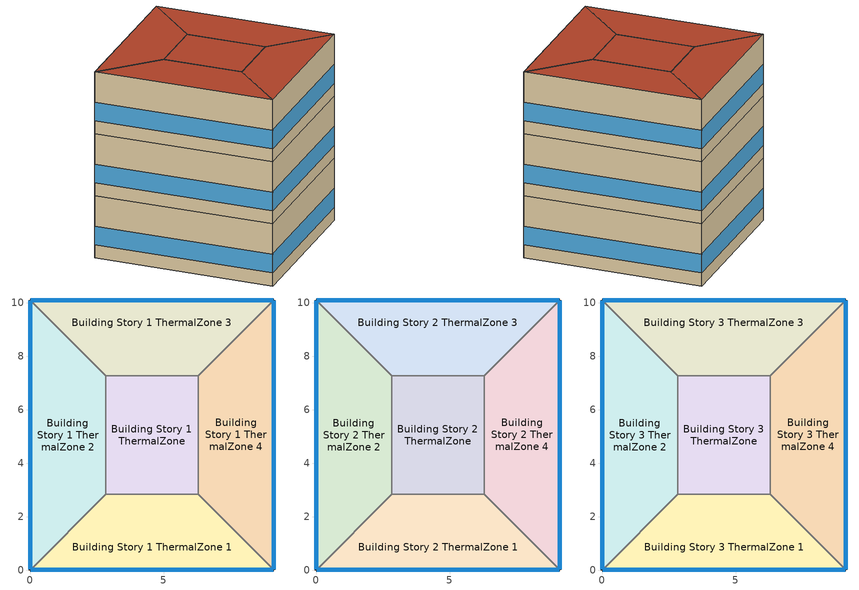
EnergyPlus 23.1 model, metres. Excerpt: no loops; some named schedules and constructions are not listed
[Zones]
Building Story 1 ThermalZone
 floor ground (Typical Insulated Carpeted 8in Slab Floor): 6.3,2.83 2.83,2.83 2.83,7.28 6.3,7.28 z0
 wall adiabatic (Typical Interior Wall): 2.83,2.83 6.3,2.83 6.3,7.28 2.83,7.28 2.83,2.83 z0:3.6
 ceiling adiabatic (Typical Interior Floor): 6.3,7.28 2.83,7.28 2.83,2.83 6.3,2.83 z3.6
Building Story 1 ThermalZone 1
 floor ground (Typical Insulated Carpeted 8in Slab Floor): 9.13,0 0,0 2.83,2.83 6.3,2.83 z0
 wall outside (Typical Insulated Steel Framed Exterior Wall R-20.41): 0,0 9.13,0 z0:3.6
 wall adiabatic (Typical Interior Wall): 9.13,0 6.3,2.83 2.83,2.83 0,0 z0:3.6
 window (U 0.48 SHGC 0.40 Dbl Ref-D Clr 6mm/13mm): 0.03,0 9.1,0 z0.76:1.85
 ceiling adiabatic (Typical Interior Ceiling): 6.3,2.83 2.83,2.83 0,0 9.13,0 z3.6
Building Story 1 ThermalZone 2
 floor ground (Typical Insulated Carpeted 8in Slab Floor): 0,0 0,10.11 2.83,7.28 2.83,2.83 z0
 wall outside (Typical Insulated Steel Framed Exterior Wall R-20.41): 0,10.11 0,0 z0:3.6
 wall adiabatic (Typical Interior Wall): 0,0 2.83,2.83 2.83,7.28 0,10.11 z0:3.6
 window (U 0.48 SHGC 0.40 Dbl Ref-D Clr 6mm/13mm): 0,10.08 0,0.03 z0.76:1.85
 ceiling adiabatic (Typical Interior Ceiling): 2.83,2.83 2.83,7.28 0,10.11 0,0 z3.6
Building Story 1 ThermalZone 3
 floor ground (Typical Insulated Carpeted 8in Slab Floor): 0,10.11 9.13,10.11 6.3,7.28 2.83,7.28 z0
 wall outside (Typical Insulated Steel Framed Exterior Wall R-20.41): 9.13,10.11 0,10.11 z0:3.6
 wall adiabatic (Typical Interior Wall): 0,10.11 2.83,7.28 6.3,7.28 9.13,10.11 z0:3.6
 window (U 0.48 SHGC 0.40 Dbl Ref-D Clr 6mm/13mm): 9.1,10.11 0.03,10.11 z0.76:1.85
 ceiling adiabatic (Typical Interior Ceiling): 2.83,7.28 6.3,7.28 9.13,10.11 0,10.11 z3.6
Building Story 1 ThermalZone 4
 floor ground (Typical Insulated Carpeted 8in Slab Floor): 9.13,10.11 9.13,0 6.3,2.83 6.3,7.28 z0
 wall outside (Typical Insulated Steel Framed Exterior Wall R-20.41): 9.13,0 9.13,10.11 z0:3.6
 wall adiabatic (Typical Interior Wall): 9.13,10.11 6.3,7.28 6.3,2.83 9.13,0 z0:3.6
 window (U 0.48 SHGC 0.40 Dbl Ref-D Clr 6mm/13mm): 9.13,0.03 9.13,10.08 z0.76:1.85
 ceiling adiabatic (Typical Interior Ceiling): 6.3,7.28 6.3,2.83 9.13,0 9.13,10.11 z3.6
Building Story 2 ThermalZone
 floor adiabatic (Typical Interior Floor): 6.3,2.83 2.83,2.83 2.83,7.28 6.3,7.28 z3.6
 wall adiabatic (Typical Interior Wall): 2.83,2.83 6.3,2.83 6.3,7.28 2.83,7.28 2.83,2.83 z3.6:7.2
 ceiling adiabatic (Typical Interior Ceiling): 6.3,7.28 2.83,7.28 2.83,2.83 6.3,2.83 z7.2
Building Story 2 ThermalZone 1
 floor adiabatic (Typical Interior Ceiling): 9.13,0 0,0 2.83,2.83 6.3,2.83 z3.6
 wall outside (Typical Insulated Steel Framed Exterior Wall R-20.41): 0,0 9.13,0 z3.6:7.2
 wall adiabatic (Typical Interior Wall): 9.13,0 6.3,2.83 2.83,2.83 0,0 z3.6:7.2
 window (U 0.48 SHGC 0.40 Dbl Ref-D Clr 6mm/13mm): 0.03,0 9.1,0 z4.36:5.45
 ceiling adiabatic (Typical Interior Ceiling): 6.3,2.83 2.83,2.83 0,0 9.13,0 z7.2
Building Story 2 ThermalZone 2
 floor adiabatic (Typical Interior Ceiling): 0,0 0,10.11 2.83,7.28 2.83,2.83 z3.6
 wall outside (Typical Insulated Steel Framed Exterior Wall R-20.41): 0,10.11 0,0 z3.6:7.2
 wall adiabatic (Typical Interior Wall): 0,0 2.83,2.83 2.83,7.28 0,10.11 z3.6:7.2
 window (U 0.48 SHGC 0.40 Dbl Ref-D Clr 6mm/13mm): 0,10.08 0,0.03 z4.36:5.45
 ceiling adiabatic (Typical Interior Ceiling): 2.83,2.83 2.83,7.28 0,10.11 0,0 z7.2
Building Story 2 ThermalZone 3
 floor adiabatic (Typical Interior Ceiling): 0,10.11 9.13,10.11 6.3,7.28 2.83,7.28 z3.6
 wall outside (Typical Insulated Steel Framed Exterior Wall R-20.41): 9.13,10.11 0,10.11 z3.6:7.2
 wall adiabatic (Typical Interior Wall): 0,10.11 2.83,7.28 6.3,7.28 9.13,10.11 z3.6:7.2
 window (U 0.48 SHGC 0.40 Dbl Ref-D Clr 6mm/13mm): 9.1,10.11 0.03,10.11 z4.36:5.45
 ceiling adiabatic (Typical Interior Ceiling): 2.83,7.28 6.3,7.28 9.13,10.11 0,10.11 z7.2
Building Story 2 ThermalZone 4
 floor adiabatic (Typical Interior Ceiling): 9.13,10.11 9.13,0 6.3,2.83 6.3,7.28 z3.6
 wall outside (Typical Insulated Steel Framed Exterior Wall R-20.41): 9.13,0 9.13,10.11 z3.6:7.2
 wall adiabatic (Typical Interior Wall): 9.13,10.11 6.3,7.28 6.3,2.83 9.13,0 z3.6:7.2
 window (U 0.48 SHGC 0.40 Dbl Ref-D Clr 6mm/13mm): 9.13,0.03 9.13,10.08 z4.36:5.45
 ceiling adiabatic (Typical Interior Ceiling): 6.3,7.28 6.3,2.83 9.13,0 9.13,10.11 z7.2
Building Story 3 ThermalZone
 floor adiabatic (Typical Interior Ceiling): 6.3,2.83 2.83,2.83 2.83,7.28 6.3,7.28 z7.2
 wall adiabatic (Typical Interior Wall): 2.83,2.83 6.3,2.83 6.3,7.28 2.83,7.28 2.83,2.83 z7.2:10.8
 roof outside (Typical IEAD Roof R-31.25): 6.3,7.28 2.83,7.28 2.83,2.83 6.3,2.83 z10.8
Building Story 3 ThermalZone 1
 floor adiabatic (Typical Interior Ceiling): 9.13,0 0,0 2.83,2.83 6.3,2.83 z7.2
 wall outside (Typical Insulated Steel Framed Exterior Wall R-20.41): 0,0 9.13,0 z7.2:10.8
 wall adiabatic (Typical Interior Wall): 9.13,0 6.3,2.83 2.83,2.83 0,0 z7.2:10.8
 window (U 0.48 SHGC 0.40 Dbl Ref-D Clr 6mm/13mm): 0.03,0 9.1,0 z7.96:9.05
 roof outside (Typical IEAD Roof R-31.25): 6.3,2.83 2.83,2.83 0,0 9.13,0 z10.8
Building Story 3 ThermalZone 2
 floor adiabatic (Typical Interior Ceiling): 0,0 0,10.11 2.83,7.28 2.83,2.83 z7.2
 wall outside (Typical Insulated Steel Framed Exterior Wall R-20.41): 0,10.11 0,0 z7.2:10.8
 wall adiabatic (Typical Interior Wall): 0,0 2.83,2.83 2.83,7.28 0,10.11 z7.2:10.8
 window (U 0.48 SHGC 0.40 Dbl Ref-D Clr 6mm/13mm): 0,10.08 0,0.03 z7.96:9.05
 roof outside (Typical IEAD Roof R-31.25): 2.83,2.83 2.83,7.28 0,10.11 0,0 z10.8
Building Story 3 ThermalZone 3
 floor adiabatic (Typical Interior Ceiling): 0,10.11 9.13,10.11 6.3,7.28 2.83,7.28 z7.2
 wall outside (Typical Insulated Steel Framed Exterior Wall R-20.41): 9.13,10.11 0,10.11 z7.2:10.8
 wall adiabatic (Typical Interior Wall): 0,10.11 2.83,7.28 6.3,7.28 9.13,10.11 z7.2:10.8
 window (U 0.48 SHGC 0.40 Dbl Ref-D Clr 6mm/13mm): 9.1,10.11 0.03,10.11 z7.96:9.05
 roof outside (Typical IEAD Roof R-31.25): 2.83,7.28 6.3,7.28 9.13,10.11 0,10.11 z10.8
Building Story 3 ThermalZone 4
 floor adiabatic (Typical Interior Ceiling): 9.13,10.11 9.13,0 6.3,2.83 6.3,7.28 z7.2
 wall outside (Typical Insulated Steel Framed Exterior Wall R-20.41): 9.13,0 9.13,10.11 z7.2:10.8
 wall adiabatic (Typical Interior Wall): 9.13,10.11 6.3,7.28 6.3,2.83 9.13,0 z7.2:10.8
 window (U 0.48 SHGC 0.40 Dbl Ref-D Clr 6mm/13mm): 9.13,0.03 9.13,10.08 z7.96:9.05
 roof outside (Typical IEAD Roof R-31.25): 6.3,7.28 6.3,2.83 9.13,0 9.13,10.11 z10.8
[Building]
bld_29: Terrain=City
[Site:Location]
Laramie General Brees Field_WY_USA: Latitude {deg}=41.3154; Longitude {deg}=-105.582; Time Zone {hr}=-7; Elevation {m}=2215
[Site:GroundTemperature:FCfactorMethod]
8.6, 2.8, -4.1, -8.8, -2.2, 0.3, 6.7, 10.1, 16.5, 20.6, 19.2, 14.7
[Site:WaterMainsTemperature]
Calculation Method=Correlation; Annual Average Outdoor Air Temperature {C}=8.96667; Maximum Difference In Monthly Average Outdoor Air Temperatures {deltaC}=26.2
[SizingPeriod:DesignDay] Day of Month=21; Dry-Bulb Temperature Range Modifier Type=DefaultMultipliers; Humidity Condition Type=Wetbulb; Barometric Pressure {Pa}=98769; Rain Indicator=No; Snow Indicator=No; Daylight Saving Time Indicator=No; Begin Environment Reset Mode=FullResetAtBeginEnvironment
Name | Month | Day Type | Maximum Dry-Bulb Temperature {C} | Daily Dry-Bulb Temperature Range {deltaC} | Wetbulb or DewPoint at Maximum Dry-Bulb {C} | Wind Speed {m/s} | Wind Direction {deg} | Solar Model Indicator | ASHRAE Clear Sky Optical Depth for Beam Irradiance (taub) | ASHRAE Clear Sky Optical Depth for Diffuse Irradiance (taud) | Sky Clearness
Buffalo Niagara Intl Ap Ann Clg .4% Condns DB=>MWB 1 | 7 | SummerDesignDay | 30.3 | 9.3 | 21.8 | 5.7 | 240 | ASHRAETau | 0.462 | 2.001
Buffalo Niagara Intl Ap Ann Clg .4% Condns WB=>MDB 1 | 7 | SummerDesignDay | 27.8 | 9.3 | 23.8 | 5.7 | 240 | ASHRAETau | 0.462 | 2.001
Buffalo Niagara Intl Ap Ann Htg 99.6% Condns DB 1 | 1 | WinterDesignDay | -16.3 | 0 | -16.3 | 5.1 | 270 | ASHRAEClearSky |  |  | 0
[Material] Thermal Absorptance=0.9; Solar Absorptance=0.7
Name | Roughness | Thickness {m} | Conductivity {W/m-K} | Density {kg/m3} | Specific Heat {J/kg-K} | Visible Absorptance
100mm Normalweight concrete floor | MediumRough | 0.1016 | 2.31045 | 2322 | 832.557 | 0.7
25mm Stucco | Smooth | 0.0254 | 0.72 | 1856 | 840 | 0.7
5/8 in. Gypsum Board | MediumSmooth | 0.0159 | 0.16 | 800 | 1090 | 0.7
8 in. Normalweight Concrete Floor | MediumRough | 0.2032 | 2.31 | 2322 | 832 | 0.7
G01 13mm gypsum board | Smooth | 0.0127 | 0.160031 | 800.001 | 1090.73 | 0.5
Metal Roof Surface | Smooth | 0.0008 | 45.28 | 7824 | 500 | 0.7
Roof Membrane | VeryRough | 0.0095 | 0.16 | 1121.29 | 1460 | 0.7
[Material:NoMass] Roughness=Smooth; Thermal Absorptance=0.9; Solar Absorptance=0.7
Name | Thermal Resistance {m2-K/W} | Visible Absorptance
CP02 CARPET PAD; Typical Carpet Pad | 0.21648 | 0.8
Typical Insulation R-18.23 | 3.21036 | 0.7
Typical Insulation R-30.13 | 5.30668 | 0.7
[WindowMaterial:Gas]
AIR 13MM: Gas Type=Air; Thickness {m}=0.0127
[WindowMaterial:Glazing] Optical Data Type=SpectralAverage; Thickness {m}=0.006; Infrared Transmittance at Normal Incidence=0; Front Side Infrared Hemispherical Emissivity=0.84; Conductivity {W/m-K}=0.9; Dirt Correction Factor for Solar and Visible Transmittance=1; Solar Diffusing=No
Name | Solar Transmittance at Normal Incidence | Front Side Solar Reflectance at Normal Incidence | Back Side Solar Reflectance at Normal Incidence | Visible Transmittance at Normal Incidence | Front Side Visible Reflectance at Normal Incidence | Back Side Visible Reflectance at Normal Incidence | Back Side Infrared Hemispherical Emissivity
CLEAR 6MM | 0.775 | 0.071 | 0.071 | 0.881 | 0.08 | 0.08 | 0.84
REF D CLEAR 6MM | 0.429 | 0.308 | 0.379 | 0.334 | 0.453 | 0.505 | 0.82
[Construction]
Typical IEAD Roof R-31.25: Roof Membrane, Typical Insulation R-30.13, Metal Roof Surface
Typical Insulated Carpeted 8in Slab Floor: 8 in. Normalweight Concrete Floor, Typical Carpet Pad
Typical Insulated Steel Framed Exterior Wall R-20.41: 25mm Stucco, 5/8 in. Gypsum Board, Typical Insulation R-18.23, 5/8 in. Gypsum Board
Typical Interior Ceiling: CP02 CARPET PAD, 100mm Normalweight concrete floor
Typical Interior Floor: 100mm Normalweight concrete floor, CP02 CARPET PAD
Typical Interior Wall: G01 13mm gypsum board, G01 13mm gypsum board
U 0.48 SHGC 0.40 Dbl Ref-D Clr 6mm/13mm: REF D CLEAR 6MM, AIR 13MM, CLEAR 6MM
[SurfaceProperty:SurroundingSurfaces] Surrounding Surface 1=SurroundingSurface1; Surrounding Surface 1 View Factor=0.5
Name | Surrounding Surface 1 Temperature Schedule
SrdSurfs:Surface 56 | Srf-Surface 56-Tmp
SrdSurfs:Surface 44 | Srf-Surface 44-Tmp
SrdSurfs:Surface 50 | Srf-Surface 50-Tmp
SrdSurfs:Surface 38 | Srf-Surface 38-Tmp
[SurfaceProperty:LocalEnvironment]
Name | Exterior Surface | Surrounding Surfaces Object
LocEnv:Surface 44 | Surface 44 | SrdSurfs:Surface 56
LocEnv:Surface 56 | Surface 56 | SrdSurfs:Surface 44
LocEnv:Surface 50 | Surface 50 | SrdSurfs:Surface 38
LocEnv:Surface 38 | Surface 38 | SrdSurfs:Surface 50
[Zone] Part of Total Floor Area=Yes
Name | Multiplier
Building Story 1 ThermalZone; Building Story 1 ThermalZone 1; Building Story 1 ThermalZone 2; Building Story 1 ThermalZone 3; Building Story 1 ThermalZone 4; Building Story 3 ThermalZone; Building Story 3 ThermalZone 1; Building Story 3 ThermalZone 2; Building Story 3 ThermalZone 3; Building Story 3 ThermalZone 4 | 1
Building Story 2 ThermalZone; Building Story 2 ThermalZone 1; Building Story 2 ThermalZone 2; Building Story 2 ThermalZone 3; Building Story 2 ThermalZone 4 | 28
[Space]
Name | Zone | Space Type
Building Story 1 Space | Building Story 1 ThermalZone | Story Ground Blended Space Type
Building Story 1 Space 1 | Building Story 1 ThermalZone 1 | Story Ground Blended Space Type
Building Story 1 Space 2 | Building Story 1 ThermalZone 2 | Story Ground Blended Space Type
Building Story 1 Space 3 | Building Story 1 ThermalZone 3 | Story Ground Blended Space Type
Building Story 1 Space 4 | Building Story 1 ThermalZone 4 | Story Ground Blended Space Type
Building Story 2 Space | Building Story 2 ThermalZone | Story Mid Blended Space Type
Building Story 2 Space 1 | Building Story 2 ThermalZone 1 | Story Mid Blended Space Type
Building Story 2 Space 2 | Building Story 2 ThermalZone 2 | Story Mid Blended Space Type
Building Story 2 Space 3 | Building Story 2 ThermalZone 3 | Story Mid Blended Space Type
Building Story 2 Space 4 | Building Story 2 ThermalZone 4 | Story Mid Blended Space Type
Building Story 3 Space | Building Story 3 ThermalZone | Story Top Blended Space Type
Building Story 3 Space 1 | Building Story 3 ThermalZone 1 | Story Top Blended Space Type
Building Story 3 Space 2 | Building Story 3 ThermalZone 2 | Story Top Blended Space Type
Building Story 3 Space 3 | Building Story 3 ThermalZone 3 | Story Top Blended Space Type
Building Story 3 Space 4 | Building Story 3 ThermalZone 4 | Story Top Blended Space Type
[InternalMass]
Name | Construction | Zone or ZoneList | Space or SpaceList | Surface Area {m2}
Building Story 1 Space SecondarySchool Auditorium  - Story Ground Mass | InteriorFurnishings 1 | Building Story 1 ThermalZone | Building Story 1 Space | 2.80147
Building Story 1 Space 1 SecondarySchool Auditorium  - Story Ground Mass | InteriorFurnishings 1 | Building Story 1 ThermalZone 1 | Building Story 1 Space 1 | 3.2323
Building Story 1 Space 2 SecondarySchool Auditorium  - Story Ground Mass | InteriorFurnishings 1 | Building Story 1 ThermalZone 2 | Building Story 1 Space 2 | 3.73501
Building Story 1 Space 4 SecondarySchool Auditorium  - Story Ground Mass | InteriorFurnishings 1 | Building Story 1 ThermalZone 4 | Building Story 1 Space 4 | 3.73501
Building Story 1 Space 3 SecondarySchool Auditorium  - Story Ground Mass | InteriorFurnishings 1 | Building Story 1 ThermalZone 3 | Building Story 1 Space 3 | 3.23229
Building Story 1 Space SecondarySchool Cafeteria  - Story Ground Mass | InteriorFurnishings 1 | Building Story 1 ThermalZone | Building Story 1 Space | 1.77315
Building Story 1 Space 1 SecondarySchool Cafeteria  - Story Ground Mass | InteriorFurnishings 1 | Building Story 1 ThermalZone 1 | Building Story 1 Space 1 | 2.04584
Building Story 1 Space 2 SecondarySchool Cafeteria  - Story Ground Mass | InteriorFurnishings 1 | Building Story 1 ThermalZone 2 | Building Story 1 Space 2 | 2.36403
Building Story 1 Space 4 SecondarySchool Cafeteria  - Story Ground Mass | InteriorFurnishings 1 | Building Story 1 ThermalZone 4 | Building Story 1 Space 4 | 2.36403
Building Story 1 Space 3 SecondarySchool Cafeteria  - Story Ground Mass | InteriorFurnishings 1 | Building Story 1 ThermalZone 3 | Building Story 1 Space 3 | 2.04584
Building Story 1 Space SecondarySchool Classroom A  - Story Ground Mass; Building Story 1 Space SecondarySchool Classroom C  - Story Ground Mass | InteriorFurnishings 1 | Building Story 1 ThermalZone | Building Story 1 Space | 1.20712
Building Story 1 Space 1 SecondarySchool Classroom A  - Story Ground Mass; Building Story 1 Space 1 SecondarySchool Classroom C  - Story Ground Mass | InteriorFurnishings 1 | Building Story 1 ThermalZone 1 | Building Story 1 Space 1 | 1.39276
Building Story 1 Space 2 SecondarySchool Classroom A  - Story Ground Mass; Building Story 1 Space 2 SecondarySchool Classroom C  - Story Ground Mass | InteriorFurnishings 1 | Building Story 1 ThermalZone 2 | Building Story 1 Space 2 | 1.60937
Building Story 1 Space 4 SecondarySchool Classroom A  - Story Ground Mass; Building Story 1 Space 4 SecondarySchool Classroom C  - Story Ground Mass | InteriorFurnishings 1 | Building Story 1 ThermalZone 4 | Building Story 1 Space 4 | 1.60937
Building Story 1 Space 3 SecondarySchool Classroom A  - Story Ground Mass; Building Story 1 Space 3 SecondarySchool Classroom C  - Story Ground Mass | InteriorFurnishings 1 | Building Story 1 ThermalZone 3 | Building Story 1 Space 3 | 1.39276
Building Story 1 Space SecondarySchool ComputerRoom  - Story Ground Mass | InteriorFurnishings 1 | Building Story 1 ThermalZone | Building Story 1 Space | 2.70698
Building Story 1 Space 1 SecondarySchool ComputerRoom  - Story Ground Mass | InteriorFurnishings 1 | Building Story 1 ThermalZone 1 | Building Story 1 Space 1 | 3.12327
Building Story 1 Space 2 SecondarySchool ComputerRoom  - Story Ground Mass | InteriorFurnishings 1 | Building Story 1 ThermalZone 2 | Building Story 1 Space 2 | 3.60903
Building Story 1 Space 4 SecondarySchool ComputerRoom  - Story Ground Mass | InteriorFurnishings 1 | Building Story 1 ThermalZone 4 | Building Story 1 Space 4 | 3.60903
Building Story 1 Space 3 SecondarySchool ComputerRoom  - Story Ground Mass | InteriorFurnishings 1 | Building Story 1 ThermalZone 3 | Building Story 1 Space 3 | 3.12327
Building Story 1 Space SecondarySchool Corridor B  - Story Ground Mass | InteriorFurnishings 1 | Building Story 1 ThermalZone | Building Story 1 Space | 1.70212
Building Story 1 Space 1 SecondarySchool Corridor B  - Story Ground Mass | InteriorFurnishings 1 | Building Story 1 ThermalZone 1 | Building Story 1 Space 1 | 1.96388
Building Story 1 Space 2 SecondarySchool Corridor B  - Story Ground Mass | InteriorFurnishings 1 | Building Story 1 ThermalZone 2 | Building Story 1 Space 2 | 2.26932
Building Story 1 Space 4 SecondarySchool Corridor B  - Story Ground Mass | InteriorFurnishings 1 | Building Story 1 ThermalZone 4 | Building Story 1 Space 4 | 2.26932
Building Story 1 Space 3 SecondarySchool Corridor B  - Story Ground Mass | InteriorFurnishings 1 | Building Story 1 ThermalZone 3 | Building Story 1 Space 3 | 1.96388
Building Story 1 Space SecondarySchool Gym  - Story Ground Mass | InteriorFurnishings 1 | Building Story 1 ThermalZone | Building Story 1 Space | 9.14925
Building Story 1 Space 1 SecondarySchool Gym  - Story Ground Mass | InteriorFurnishings 1 | Building Story 1 ThermalZone 1 | Building Story 1 Space 1 | 10.5563
Building Story 1 Space 2 SecondarySchool Gym  - Story Ground Mass | InteriorFurnishings 1 | Building Story 1 ThermalZone 2 | Building Story 1 Space 2 | 12.1981
Building Story 1 Space 4 SecondarySchool Gym  - Story Ground Mass | InteriorFurnishings 1 | Building Story 1 ThermalZone 4 | Building Story 1 Space 4 | 12.1981
Building Story 1 Space 3 SecondarySchool Gym  - Story Ground Mass | InteriorFurnishings 1 | Building Story 1 ThermalZone 3 | Building Story 1 Space 3 | 10.5563
Building Story 1 Space SecondarySchool Kitchen  - Story Ground Mass | InteriorFurnishings 1 | Building Story 1 ThermalZone | Building Story 1 Space | 0.611432
Building Story 1 Space 1 SecondarySchool Kitchen  - Story Ground Mass | InteriorFurnishings 1 | Building Story 1 ThermalZone 1 | Building Story 1 Space 1 | 0.705462
Building Story 1 Space 2 SecondarySchool Kitchen  - Story Ground Mass | InteriorFurnishings 1 | Building Story 1 ThermalZone 2 | Building Story 1 Space 2 | 0.815181
Building Story 1 Space 4 SecondarySchool Kitchen  - Story Ground Mass | InteriorFurnishings 1 | Building Story 1 ThermalZone 4 | Building Story 1 Space 4 | 0.815181
Building Story 1 Space 3 SecondarySchool Kitchen  - Story Ground Mass | InteriorFurnishings 1 | Building Story 1 ThermalZone 3 | Building Story 1 Space 3 | 0.705461
Building Story 1 Space SecondarySchool Library  - Story Ground Mass | InteriorFurnishings 1 | Building Story 1 ThermalZone | Building Story 1 Space | 2.38458
Building Story 1 Space 1 SecondarySchool Library  - Story Ground Mass | InteriorFurnishings 1 | Building Story 1 ThermalZone 1 | Building Story 1 Space 1 | 2.7513
Building Story 1 Space 2 SecondarySchool Library  - Story Ground Mass | InteriorFurnishings 1 | Building Story 1 ThermalZone 2 | Building Story 1 Space 2 | 3.17921
Building Story 1 Space 4 SecondarySchool Library  - Story Ground Mass | InteriorFurnishings 1 | Building Story 1 ThermalZone 4 | Building Story 1 Space 4 | 3.17921
Building Story 1 Space 3 SecondarySchool Library  - Story Ground Mass | InteriorFurnishings 1 | Building Story 1 ThermalZone 3 | Building Story 1 Space 3 | 2.7513
Building Story 1 Space SecondarySchool Lobby  - Story Ground Mass; Building Story 1 Space SecondarySchool Restroom  - Story Ground Mass | InteriorFurnishings 1 | Building Story 1 ThermalZone | Building Story 1 Space | 1.18951
Building Story 1 Space 1 SecondarySchool Lobby  - Story Ground Mass; Building Story 1 Space 1 SecondarySchool Restroom  - Story Ground Mass | InteriorFurnishings 1 | Building Story 1 ThermalZone 1 | Building Story 1 Space 1 | 1.37244
Building Story 1 Space 2 SecondarySchool Lobby  - Story Ground Mass; Building Story 1 Space 2 SecondarySchool Restroom  - Story Ground Mass | InteriorFurnishings 1 | Building Story 1 ThermalZone 2 | Building Story 1 Space 2 | 1.5859
Building Story 1 Space 4 SecondarySchool Lobby  - Story Ground Mass; Building Story 1 Space 4 SecondarySchool Restroom  - Story Ground Mass | InteriorFurnishings 1 | Building Story 1 ThermalZone 4 | Building Story 1 Space 4 | 1.5859
Building Story 1 Space 3 SecondarySchool Lobby  - Story Ground Mass; Building Story 1 Space 3 SecondarySchool Restroom  - Story Ground Mass | InteriorFurnishings 1 | Building Story 1 ThermalZone 3 | Building Story 1 Space 3 | 1.37244
Building Story 1 Space SecondarySchool Mechanical  - Story Ground Mass | InteriorFurnishings 1 | Building Story 1 ThermalZone | Building Story 1 Space | 1.93991
Building Story 1 Space 1 SecondarySchool Mechanical  - Story Ground Mass | InteriorFurnishings 1 | Building Story 1 ThermalZone 1 | Building Story 1 Space 1 | 2.23824
Building Story 1 Space 2 SecondarySchool Mechanical  - Story Ground Mass | InteriorFurnishings 1 | Building Story 1 ThermalZone 2 | Building Story 1 Space 2 | 2.58635
Building Story 1 Space 4 SecondarySchool Mechanical  - Story Ground Mass | InteriorFurnishings 1 | Building Story 1 ThermalZone 4 | Building Story 1 Space 4 | 2.58635
Building Story 1 Space 3 SecondarySchool Mechanical  - Story Ground Mass | InteriorFurnishings 1 | Building Story 1 ThermalZone 3 | Building Story 1 Space 3 | 2.23824
Building Story 1 Space SecondarySchool Office  - Story Ground Mass | InteriorFurnishings 1 | Building Story 1 ThermalZone | Building Story 1 Space | 3.01825
Building Story 1 Space 1 SecondarySchool Office  - Story Ground Mass | InteriorFurnishings 1 | Building Story 1 ThermalZone 1 | Building Story 1 Space 1 | 3.48242
Building Story 1 Space 2 SecondarySchool Office  - Story Ground Mass | InteriorFurnishings 1 | Building Story 1 ThermalZone 2 | Building Story 1 Space 2 | 4.02403
Building Story 1 Space 4 SecondarySchool Office  - Story Ground Mass | InteriorFurnishings 1 | Building Story 1 ThermalZone 4 | Building Story 1 Space 4 | 4.02403
Building Story 1 Space 3 SecondarySchool Office  - Story Ground Mass | InteriorFurnishings 1 | Building Story 1 ThermalZone 3 | Building Story 1 Space 3 | 3.48241
Building Story 1 Space Mass | InteriorFurnishings 2 | Building Story 1 ThermalZone | Building Story 1 Space | 30.8804
Building Story 1 Space 1 Mass | InteriorFurnishings 2 | Building Story 1 ThermalZone 1 | Building Story 1 Space 1 | 35.6294
Building Story 1 Space 2 Mass | InteriorFurnishings 2 | Building Story 1 ThermalZone 2 | Building Story 1 Space 2 | 41.1708
Building Story 1 Space 3 Mass | InteriorFurnishings 2 | Building Story 1 ThermalZone 3 | Building Story 1 Space 3 | 35.6293
Building Story 1 Space 4 Mass | InteriorFurnishings 2 | Building Story 1 ThermalZone 4 | Building Story 1 Space 4 | 41.1708
Building Story 2 Space 1 Office WholeBuilding - Md Office  - Story Mid Mass | InteriorFurnishings 1 | Building Story 2 ThermalZone 1 | Building Story 2 Space 1 | 7.12588
Building Story 2 Space Office WholeBuilding - Md Office  - Story Mid Mass | InteriorFurnishings 1 | Building Story 2 ThermalZone | Building Story 2 Space | 6.17608
Building Story 2 Space 2 Office WholeBuilding - Md Office  - Story Mid Mass | InteriorFurnishings 1 | Building Story 2 ThermalZone 2 | Building Story 2 Space 2 | 8.23416
Building Story 2 Space 3 Office WholeBuilding - Md Office  - Story Mid Mass | InteriorFurnishings 1 | Building Story 2 ThermalZone 3 | Building Story 2 Space 3 | 7.12587
Building Story 2 Space 4 Office WholeBuilding - Md Office  - Story Mid Mass | InteriorFurnishings 1 | Building Story 2 ThermalZone 4 | Building Story 2 Space 4 | 8.23416
Building Story 2 Space 1 SecondarySchool Classroom A  - Story Mid Mass; Building Story 2 Space 1 SecondarySchool Classroom C  - Story Mid Mass | InteriorFurnishings 1 | Building Story 2 ThermalZone 1 | Building Story 2 Space 1 | 8.35865
Building Story 2 Space SecondarySchool Classroom A  - Story Mid Mass; Building Story 2 Space SecondarySchool Classroom C  - Story Mid Mass | InteriorFurnishings 1 | Building Story 2 ThermalZone | Building Story 2 Space | 7.24454
Building Story 2 Space 2 SecondarySchool Classroom A  - Story Mid Mass; Building Story 2 Space 2 SecondarySchool Classroom C  - Story Mid Mass | InteriorFurnishings 1 | Building Story 2 ThermalZone 2 | Building Story 2 Space 2 | 9.65866
Building Story 2 Space 3 SecondarySchool Classroom A  - Story Mid Mass; Building Story 2 Space 3 SecondarySchool Classroom C  - Story Mid Mass | InteriorFurnishings 1 | Building Story 2 ThermalZone 3 | Building Story 2 Space 3 | 8.35864
Building Story 2 Space 4 SecondarySchool Classroom A  - Story Mid Mass; Building Story 2 Space 4 SecondarySchool Classroom C  - Story Mid Mass | InteriorFurnishings 1 | Building Story 2 ThermalZone 4 | Building Story 2 Space 4 | 9.65866
Building Story 2 Space 1 SecondarySchool Corridor B  - Story Mid Mass | InteriorFurnishings 1 | Building Story 2 ThermalZone 1 | Building Story 2 Space 1 | 11.7862
